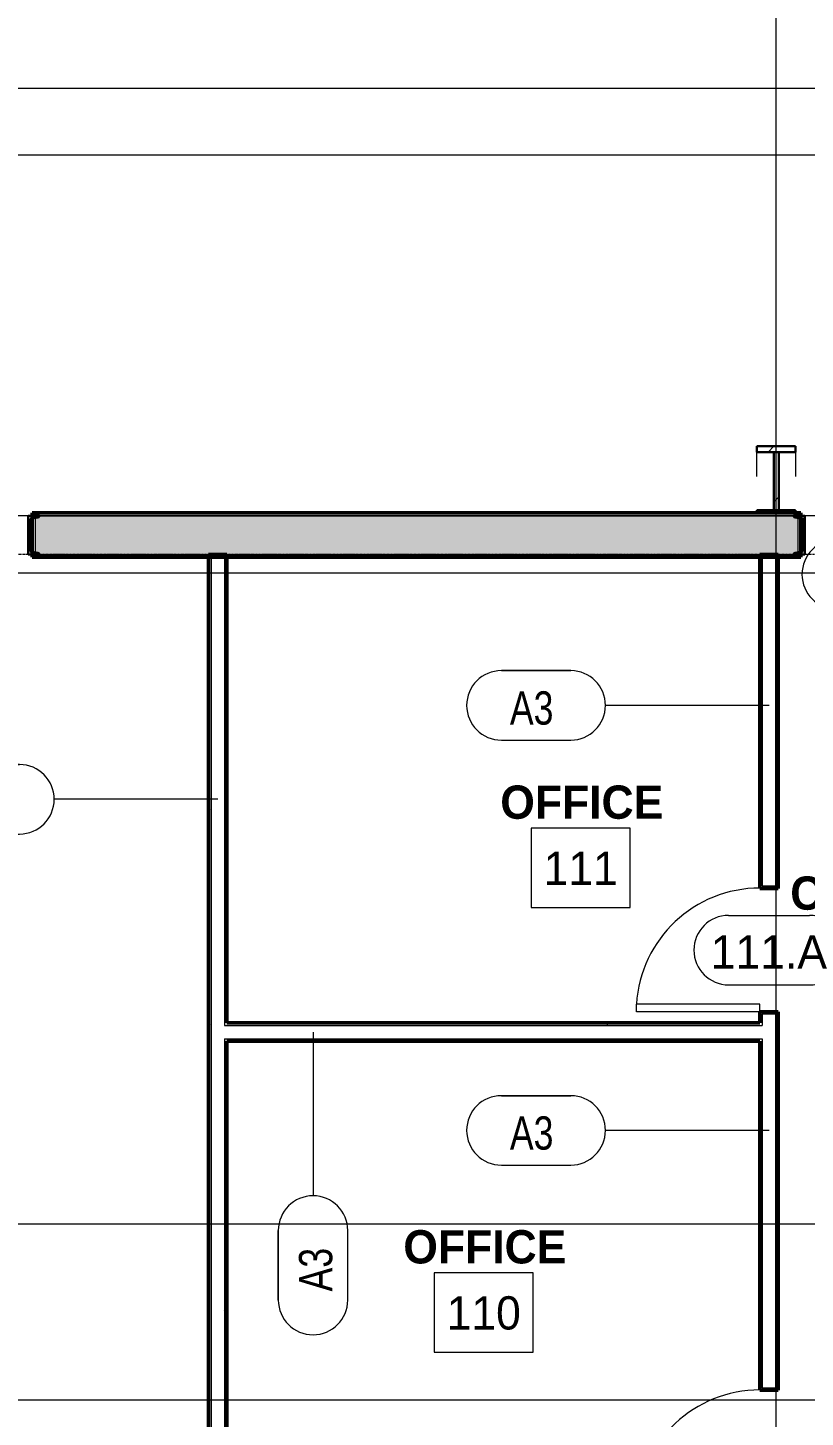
# Model space of a CAD drawing. Header units: inches. Extents: x 23906 to 26716, y -23130 to -20467.
# Drawn here: x 24918.4 to 25119.9, y -22593.1 to -22233.1 of the extents above; entities that cross this region are included whole.
import ezdxf

# ---------------------------------------------------------------- set-up
doc = ezdxf.new("R2010")
doc.units = ezdxf.units.IN
doc.header["$MEASUREMENT"] = 0
doc.linetypes.add('Grid Line 1_2_', pattern=[0.875, 0.5, -0.125, 0.125, -0.125])
for name, color, linetype, lineweight in [('A-AREA', 32, 'Continuous', 9), ('A-AREA-IDEN', 2, 'Continuous', 9), ('A-DOOR', 31, 'Continuous', 13), ('A-DOOR-IDEN', 31, 'Continuous', 9), ('A-FLOR', 192, 'Continuous', 13), ('A-WALL', 113, 'Continuous', 13), ('A-WALL-IDEN', 211, 'Continuous', 9), ('A-WALL-PATT', 111, 'Continuous', 50), ('G-ANNO-SYMB', 111, 'Continuous', 9), ('I-WALL', 2, 'Continuous', 13), ('S-BEAM', 12, 'Continuous', 9), ('S-COLS', 52, 'Continuous', 9), ('S-GRID', 1, 'Continuous', 9)]:
    doc.layers.add(name, color=color, linetype=linetype, lineweight=lineweight)
doc.styles.add('Century Gothic', font='GOTHIC.TTF', dxfattribs={"height": 8.622671})
doc.styles.add('Century Gothic_1', font='GOTHIC.TTF', dxfattribs={"width": 0.8, "height": 8.622671})
doc.styles.add('Century Gothic_B', font='GOTHICB.TTF', dxfattribs={"height": 8.616719})
pattern_1 = [(0, (0, 0), (30.72, 7.68), [1.267, -21.773, 1.267, -21.773, -122.88]), (0, (0, 0), (30.72, 7.68), [-46.08, 1.267, -44.813, 1.267, -21.773, -53.76]), (0, (0, 0), (30.72, 7.68), [-115.2, 1.267, -14.093, 1.267, -37.133]), (120, (11.52, 3.84), (-22.0110751, 22.7643004), [1.267, -21.773, 1.267, -21.773, -122.88]), (120, (11.52, 3.84), (-22.0110751, 22.7643004), [-46.08, 1.267, -44.813, 1.267, -21.773, -53.76]), (120, (11.52, 3.84), (-22.0110751, 22.7643004), [-115.2, 1.267, -14.093, 1.267, -37.133]), (240, (15.36, 19.2), (-8.7089249, -30.4443004), [1.267, -21.773, 1.267, -21.773, -122.88]), (240, (15.36, 19.2), (-8.7089249, -30.4443004), [-46.08, 1.267, -44.813, 1.267, -21.773, -53.76]), (240, (15.36, 19.2), (-8.7089249, -30.4443004), [-115.2, 1.267, -14.093, 1.267, -37.133])]
pattern_2 = [(225, (25112.39, -22360.053), (9.503515, -9.503515), []), (225, (25112.39, -22374.453), (9.503515, -9.503515), [])]
pattern_3 = [(45, (0, 0), (-9.503515, 9.503515), []), (45, (0, 14.4), (-9.503515, 9.503515), [])]

# ---------------------------------------------------------------- blocks, each defined once
blk = doc.blocks.new('Single-Flush - 32_ x 84_-460923-Enlarged First Floor Plan _East_')
at = {"layer": 'A-DOOR', "lineweight": 20}
for p, q in [((14, -2.37), (14, -34.38)), ((16, -2.37), (14, -2.37)), ((16, -2.37), (16, -34.38)), ((16, -34.38), (14, -34.38))]:
    blk.add_line(p, q, dxfattribs=at)
at = {"layer": 'A-DOOR', "lineweight": 9}
blk.add_arc((16, -2.37), 32.07, 180, 266.4241, dxfattribs=at)
blk = doc.blocks.new('columns and girder2 - one-V10-Enlarged First Floor Plan _East_')
at = {"layer": 'S-BEAM'}
h = blk.add_hatch(dxfattribs=at)
h.set_pattern_fill('FP_15', color=256, style=0, pattern_type=2)
h.set_pattern_definition(pattern_2)
h.paths.add_polyline_path([(0, -1.25), (-5, -1.25), (-5, -2), (5, -2), (5, -1.25)], flags=0)
h.paths.add_polyline_path([(5, -17.03), (-5, -17.03), (-5, -18.55), (5, -18.55)], flags=0)
h.paths.add_polyline_path([(-5, -1204.89), (-5, -1206.4), (5, -1206.4), (5, -1204.89)], flags=0)
h.paths.add_polyline_path([(5, -1224.25), (-5, -1224.25), (-5, -1225), (5, -1225)], flags=0)
h = blk.add_hatch(dxfattribs=at)
h.set_pattern_fill('FP_15', color=256, style=0, pattern_type=2)
h.set_pattern_definition(pattern_2)
h.paths.add_polyline_path([(0.62, -2), (-0.63, -2), (-0.63, -17.03), (0.62, -17.03)], flags=0)
h.paths.add_polyline_path([(-0.63, -1206.4), (-0.63, -1224.25), (0.62, -1224.25), (0.62, -1206.4)], flags=0)
at = {"layer": 'S-BEAM', "lineweight": 30}
for p, q in [((-5, -1.24), (-5, -2)), ((-5, -2), (5, -2)), ((0.62, -2), (-0.63, -2)), ((-0.63, -2), (-0.63, -17.03)), ((0.62, -17.03), (0.62, -2)), ((5, -2), (5, -1.25)), ((5, -17.03), (-5, -17.03)), ((-5, -17.03), (-5, -18.55)), ((-0.63, -17.03), (0.62, -17.03)), ((5, -18.55), (5, -17.03)), ((-5, -18.55), (5, -18.55))]:
    blk.add_line(p, q, dxfattribs=at)
at = {"layer": 'S-BEAM'}
for p, q in [((-5, -17.03), (-5, -10.69)), ((5, -10.69), (5, -17.03))]:
    blk.add_line(p, q, dxfattribs=at)
blk = doc.blocks.new('Door Tag - Door Tag-4658-Enlarged First Floor Plan _East_')
at = {"layer": 'A-DOOR-IDEN', "color": 153}
for p, q in [((-0.109375, 0.09375), (0.109375, 0.09375)), ((-0.109375, -0.09375), (0.109375, -0.09375))]:
    blk.add_line(p, q, dxfattribs=at)
for centre, start, end in [((-0.109375, 0), 90, 270), ((0.109375, 0), 270, 90)]:
    blk.add_arc(centre, 0.09375, start, end, dxfattribs=at)
blk = doc.blocks.new('Wall Tag - 1_4_-1369832-Enlarged First Floor Plan _East_')
at = {"layer": 'A-WALL-IDEN', "color": 153}
for p, q in [((-0.0822, 0.0968), (0.1053, 0.0968)), ((0.1053, 0.0968), (-0.0822, 0.0968)), ((-0.0822, -0.0907), (0.1053, -0.0907)), ((-0.0822, -0.0907), (0.1053, -0.0907))]:
    blk.add_line(p, q, dxfattribs=at)
for centre, start, end in [((-0.0822, 0.0031), 90, 270), ((-0.0822, 0.0031), 90, 270), ((0.1053, 0.0031), 270, 90), ((0.1053, 0.0031), 270, 90)]:
    blk.add_arc(centre, 0.0937, start, end, dxfattribs=at)

msp = doc.modelspace()

# ---------------------------------------------------------------- hatches: boundary and pattern name
at = {"layer": 'A-WALL-PATT', "lineweight": 9}
h = msp.add_hatch(dxfattribs=at)
h.set_pattern_fill('FP_9', color=256, style=0, pattern_type=2)
h.set_pattern_definition([(161.57, (0.48, 0.48), (-3.839953776, -1.544e-05), [0, -27.322, 3.034, 0]), (18.43, (-0.48, 0.48), (-3.839953776, 1.544e-05), [0, -27.322, 3.034, 0]), (108.43, (0.48, 0.48), (1.919622, -9.60052459), [9.106, -21.25]), (71.57, (-0.48, 0.48), (1.919622, 9.60052459), [9.106, -21.25])])
h.paths.add_polyline_path([(25738.77, -22369.55), (25738.77, -22359.55), (25563.52, -22359.55), (25563.52, -22369.55), (25689.9, -22369.55)], flags=0)
h.paths.add_polyline_path([(25481.52, -22369.55), (25481.52, -22359.55), (25161.52, -22359.55), (25161.52, -22369.55), (25420.3, -22369.55)], flags=0)
h.paths.add_polyline_path([(25118.02, -22369.55), (25118.02, -22359.55), (24920.27, -22359.55), (24920.27, -22369.55), (25015.9, -22369.55)], flags=0)
h.paths.add_polyline_path([(24842.14, -22369.55), (24842.14, -22359.55), (24630.77, -22359.55), (24630.77, -22369.55), (24813.7, -22369.55)], flags=0)
h = msp.add_hatch(dxfattribs=at)
h.set_pattern_fill('FP_8', color=256, style=0, pattern_type=2)
h.set_pattern_definition(pattern_1)
h.paths.add_polyline_path([(24965.89, -22787.3), (24965.89, -22370.18), (24969.39, -22370.18), (24969.39, -22369.55), (24965.27, -22369.55), (24965.27, -22787.3)], flags=0)
h = msp.add_hatch(dxfattribs=at)
h.set_pattern_fill('FP_8', color=256, style=0, pattern_type=2)
h.set_pattern_definition(pattern_1)
h.paths.add_polyline_path([(24969.39, -22787.3), (24970.02, -22787.3), (24970.02, -22627.05), (24969.39, -22627.05), (24969.39, -22786.55)], flags=0)
h.paths.add_polyline_path([(24969.39, -22623.55), (24970.02, -22623.55), (24970.02, -22495.05), (24969.39, -22495.05)], flags=0)
h.paths.add_polyline_path([(24970.02, -22491.55), (24970.02, -22369.55), (24969.39, -22369.55), (24969.39, -22491.55)], flags=0)
h = msp.add_hatch(dxfattribs=at)
h.set_pattern_fill('FP_8', color=256, style=0, pattern_type=2)
h.set_pattern_definition(pattern_1)
h.paths.add_polyline_path([(25108.14, -22622.93), (25108.77, -22622.93), (25108.77, -22618.68), (25110.52, -22618.68), (25110.52, -22618.05), (25108.14, -22618.05)], flags=0)
h.paths.add_polyline_path([(25108.14, -22586.05), (25110.52, -22586.05), (25110.52, -22585.43), (25108.77, -22585.43), (25108.77, -22495.05), (25108.14, -22495.05), (25108.14, -22569.16)], flags=0)
h.paths.add_polyline_path([(25108.14, -22491.55), (25108.77, -22491.55), (25108.77, -22488.68), (25110.52, -22488.68), (25110.52, -22488.05), (25108.14, -22488.05), (25108.14, -22490.93)], flags=0)
h.paths.add_polyline_path([(25110.52, -22456.05), (25110.52, -22455.43), (25108.77, -22455.43), (25108.77, -22369.55), (25108.14, -22369.55), (25108.14, -22456.05)], flags=0)
h = msp.add_hatch(dxfattribs=at)
h.set_pattern_fill('FP_8', color=256, style=0, pattern_type=2)
h.set_pattern_definition(pattern_1)
h.paths.add_polyline_path([(25112.89, -22622.93), (25112.89, -22618.05), (25110.52, -22618.05), (25110.52, -22618.68), (25112.27, -22618.68), (25112.27, -22622.93)], flags=0)
h.paths.add_polyline_path([(25112.89, -22586.05), (25112.89, -22488.05), (25110.52, -22488.05), (25110.52, -22488.68), (25112.27, -22488.68), (25112.27, -22585.43), (25110.52, -22585.43), (25110.52, -22586.05)], flags=0)
h.paths.add_polyline_path([(25110.52, -22456.05), (25112.89, -22456.05), (25112.89, -22369.55), (25108.77, -22369.55), (25108.77, -22370.18), (25112.27, -22370.18), (25112.27, -22455.43), (25110.52, -22455.43)], flags=0)
h = msp.add_hatch(dxfattribs=at)
h.set_pattern_fill('FP_8', color=256, style=0, pattern_type=2)
h.set_pattern_definition(pattern_1)
h.paths.add_polyline_path([(24970.02, -22491.55), (25108.14, -22491.55), (25108.14, -22490.93), (24970.02, -22490.93)], flags=0)
at = {"layer": 'S-COLS'}
h = msp.add_hatch(dxfattribs=at)
h.set_pattern_fill('FP_12', color=256, style=0, pattern_type=2)
h.set_pattern_definition(pattern_3)
h.paths.add_polyline_path([(24921.41, -22369.55), (24921.28, -22369.24), (24920.97, -22369.12), (24919.04, -22368.81), (24919.04, -22360.29), (24920.97, -22359.99), (24921.28, -22359.86), (24921.41, -22359.55), (24918.52, -22359.55), (24918.52, -22369.55)], flags=0)
h = msp.add_hatch(dxfattribs=at)
h.set_pattern_fill('FP_12', color=256, style=0, pattern_type=2)
h.set_pattern_definition(pattern_3)
h.paths.add_polyline_path([(25119.77, -22369.55), (25119.77, -22359.55), (25116.88, -22359.55), (25117, -22359.86), (25117.31, -22359.99), (25119.24, -22360.29), (25119.24, -22368.81), (25117.31, -22369.12), (25117, -22369.24), (25116.88, -22369.55)], flags=0)

# ---------------------------------------------------------------- linework, layer by layer
at = {"layer": 'A-AREA'}
for p, q in [((25118.77, -22364.55), (25119.24, -22364.55)), ((25119.77, -22364.55), (25120.02, -22364.55))]:
    msp.add_line(p, q, dxfattribs=at)
at = {"layer": 'A-AREA-IDEN', "flags": 128}
for points in [[(25048.83, -22440.44), (25048.83, -22461.01), (25074.54, -22461.01), (25074.54, -22440.44)], [(25023.71, -22555.63), (25023.71, -22576.2), (25049.42, -22576.2), (25049.42, -22555.63)]]:
    msp.add_lwpolyline(points, close=True, dxfattribs=at)
at = {"layer": 'A-FLOR'}
msp.add_line((24603.39, -22266.05), (25980.89, -22266.05), dxfattribs=at)
at = {"layer": 'A-WALL'}
for p, q in [((24920.27, -22359.55), (24920.27, -22369.55)), ((24920.27, -22359.55), (25118.02, -22359.55)), ((25118.02, -22369.55), (25118.02, -22359.55)), ((24920.27, -22369.55), (25118.02, -22369.55)), ((24969.39, -22370.18), (24965.89, -22370.18)), ((24965.89, -22370.18), (24965.89, -22787.3)), ((24969.39, -22370.18), (24969.39, -22491.55)), ((25112.27, -22370.18), (25108.77, -22370.18)), ((25108.77, -22370.18), (25108.77, -22455.43)), ((25112.27, -22455.43), (25112.27, -22370.18)), ((25108.77, -22455.43), (25112.27, -22455.43)), ((24969.39, -22491.55), (25108.77, -22491.55)), ((25108.77, -22488.68), (25108.77, -22491.55)), ((25112.27, -22488.68), (25108.77, -22488.68)), ((25112.27, -22585.43), (25112.27, -22488.68)), ((24969.39, -22495.05), (24969.39, -22623.55)), ((24969.39, -22495.05), (25108.77, -22495.05)), ((25108.77, -22495.05), (25108.77, -22585.43)), ((25108.77, -22585.43), (25112.27, -22585.43))]:
    msp.add_line(p, q, dxfattribs=at)
at = {"layer": 'A-WALL-IDEN', "color": 153}
for p, q in [((25110.52, -22408.65), (25068.12, -22408.65)), ((24967.64, -22432.98), (24925.24, -22432.98)), ((24992.33, -22493.3), (24992.33, -22535.7)), ((25110.52, -22518.75), (25068.12, -22518.75))]:
    msp.add_line(p, q, dxfattribs=at)
at = {"layer": 'G-ANNO-SYMB'}
for p, q in [((26314.63, -22248.83), (23915.52, -22248.83)), ((26313.52, -22374.36), (23919.06, -22374.36)), ((26309.89, -22588.63), (23915.43, -22588.63))]:
    msp.add_line(p, q, dxfattribs=at)
at = {"layer": 'I-WALL', "lineweight": 50}
for p, q in [((25118.77, -22358.8), (24919.52, -22358.8)), ((24919.52, -22358.8), (24919.52, -22370.3)), ((25118.77, -22370.3), (25118.77, -22358.8)), ((24970.02, -22369.55), (24965.27, -22369.55)), ((24965.27, -22369.55), (24965.27, -22786.55)), ((24970.02, -22490.93), (24970.02, -22369.55)), ((25112.89, -22369.55), (25108.14, -22369.55)), ((25108.14, -22369.55), (25108.14, -22456.05)), ((25112.89, -22456.05), (25112.89, -22369.55)), ((24919.52, -22370.3), (25118.77, -22370.3)), ((25108.14, -22456.05), (25112.89, -22456.05)), ((25112.89, -22488.05), (25108.14, -22488.05)), ((25108.14, -22488.05), (25108.14, -22490.93)), ((25112.89, -22586.05), (25112.89, -22488.05)), ((25108.14, -22490.93), (24970.02, -22490.93)), ((24970.02, -22622.93), (24970.02, -22495.68)), ((24970.02, -22495.68), (25108.14, -22495.68)), ((25108.14, -22495.68), (25108.14, -22586.05)), ((25108.14, -22586.05), (25112.89, -22586.05))]:
    msp.add_line(p, q, dxfattribs=at)
at = {"layer": 'S-COLS', "lineweight": 30}
for p, q in [((24921.41, -22359.55), (24918.52, -22359.55)), ((24918.52, -22359.55), (24918.52, -22369.55)), ((24919.04, -22360.29), (24920.97, -22359.99)), ((24919.04, -22368.81), (24919.04, -22360.29)), ((25119.77, -22359.55), (25116.88, -22359.55)), ((25117.31, -22359.99), (25119.24, -22360.29)), ((25119.24, -22360.29), (25119.24, -22368.81)), ((25119.77, -22369.55), (25119.77, -22359.55)), ((24918.52, -22369.55), (24921.41, -22369.55)), ((24920.97, -22369.12), (24919.04, -22368.81)), ((25116.88, -22369.55), (25119.77, -22369.55)), ((25119.24, -22368.81), (25117.31, -22369.12))]:
    msp.add_line(p, q, dxfattribs=at)
for centre, start, end in [((24920.97, -22359.55), 270, 0), ((25117.31, -22359.55), 180, 270), ((24920.97, -22369.55), 0, 90), ((25117.31, -22369.55), 90, 180)]:
    msp.add_arc(centre, 0.436, start, end, dxfattribs=at)
at = {"layer": 'S-GRID', "linetype": 'Grid Line 1_2_'}
for p, q in [((25112.39, -22929.31), (25112.39, -20749.66)), ((25112.39, -23058.9), (25112.39, -20902.43)), ((26649, -22359.55), (24012.52, -22359.55)), ((26535.93, -22359.55), (24012.52, -22359.55)), ((26601, -22369.55), (24012.52, -22369.55)), ((26427.34, -22543.05), (24012.52, -22543.05)), ((26535.93, -22543.05), (24110.38, -22543.05))]:
    msp.add_line(p, q, dxfattribs=at)

# ---------------------------------------------------------------- block references
at = {"layer": 'A-DOOR', "rotation": 270}
for p in [(25110.52, -22472.05), (25110.52, -22602.05)]:
    msp.add_blockref('Single-Flush - 32_ x 84_-460923-Enlarged First Floor Plan _East_', p, dxfattribs=at)
at = {"layer": 'A-DOOR-IDEN', "color": 153, "xscale": 95.99999999999994, "yscale": 95.99999999999994, "zscale": 95.99999999999994}
for p in [(25138.55, -22374.71), (25110.52, -22472.05)]:
    msp.add_blockref('Door Tag - Door Tag-4658-Enlarged First Floor Plan _East_', p, dxfattribs=at)
at = {"layer": 'A-WALL-IDEN', "color": 153, "xscale": 95.99999999999994, "yscale": 95.99999999999994, "zscale": 95.99999999999994}
for p in [(25049.02, -22408.95), (24906.14, -22433.28), (25049.02, -22519.05)]:
    msp.add_blockref('Wall Tag - 1_4_-1369832-Enlarged First Floor Plan _East_', p, dxfattribs=at)
at = {"layer": 'A-WALL-IDEN', "color": 153, "xscale": 95.99999999999994, "yscale": 95.99999999999994, "zscale": 95.99999999999994, "rotation": 89.99999999999991}
msp.add_blockref('Wall Tag - 1_4_-1369832-Enlarged First Floor Plan _East_', (24992.62, -22554.8), dxfattribs=at)
at = {"layer": 'S-BEAM', "rotation": 180}
msp.add_blockref('columns and girder2 - one-V10-Enlarged First Floor Plan _East_', (25112.39, -22360.05), dxfattribs=at)

# ---------------------------------------------------------------- texts
at = {"layer": 'A-AREA-IDEN', "attachment_point": 2}
for s, insert, char_height, width, line_spacing_factor, style in [('OFFICE', (25061.98, -22429.41), 8.617, 48.6, 0.984796, 'Century Gothic_B'), ('111', (25061.69, -22446.53), 8.623, 23.652, 0.984117, 'Century Gothic'), ('CORRIDOR', (25147.38, -22452.97), 8.617, 74.412, 0.984796, 'Century Gothic_B'), ('OFFICE', (25036.85, -22544.6), 8.617, 48.6, 0.984796, 'Century Gothic_B'), ('110', (25036.56, -22561.72), 8.623, 23.652, 0.984117, 'Century Gothic')]:
    msp.add_mtext(s, dxfattribs=dict(at, insert=insert, char_height=char_height, width=width, line_spacing_factor=line_spacing_factor, style=style))
at = {"layer": 'A-DOOR-IDEN', "insert": (25110.47, -22468.22), "char_height": 8.623, "width": 38.124, "attachment_point": 2, "line_spacing_factor": 0.984117, "style": 'Century Gothic'}
msp.add_mtext('111.A', dxfattribs=at)

# ---------------------------------------------------------------- next in the draw order: texts
at = {"layer": 'A-WALL-IDEN', "char_height": 8.623, "width": 14.58, "attachment_point": 2, "line_spacing_factor": 0.984117, "style": 'Century Gothic_1', "bg_fill": 3, "box_fill_scale": 1.25, "bg_fill_color": 0, "bg_fill_transparency": 0}
for insert in [(25048.99, -22405.01), (25048.99, -22515.11)]:
    msp.add_mtext('A3', dxfattribs=dict(at, insert=insert))
at = {"layer": 'A-WALL-IDEN', "insert": (24988.68, -22554.83), "char_height": 8.623, "width": 14.58, "attachment_point": 2, "rotation": 90, "line_spacing_factor": 0.984117, "style": 'Century Gothic_1', "bg_fill": 3, "box_fill_scale": 1.25, "bg_fill_color": 0, "bg_fill_transparency": 0}
msp.add_mtext('A3', dxfattribs=at)

doc.saveas('drawing.dxf')
